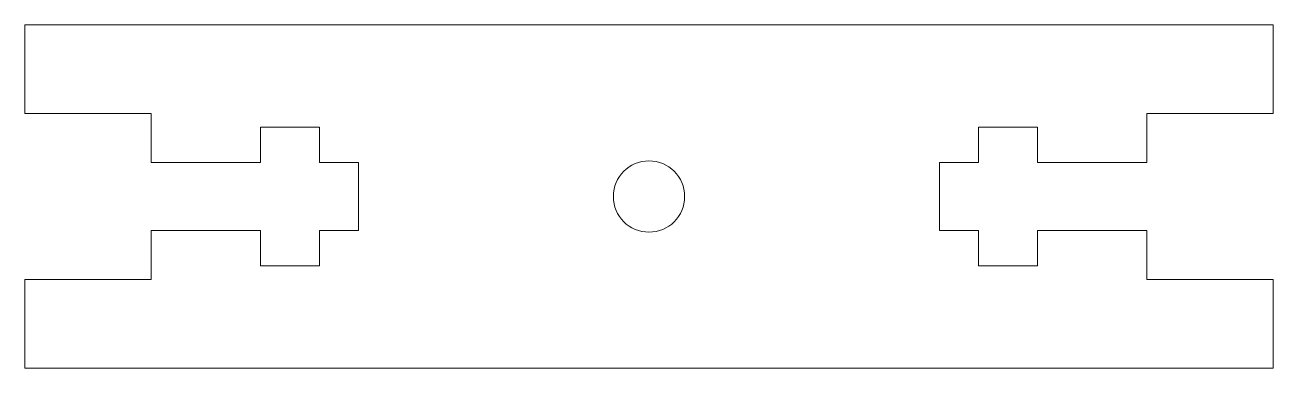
# Model space of a CAD drawing. Header units: millimetres. Extents: x 728.4 to 779.1, y -352.7 to -338.7.
import ezdxf

# ---------------------------------------------------------------- set-up
doc = ezdxf.new("R2010")
doc.units = ezdxf.units.MM

msp = doc.modelspace()

# ---------------------------------------------------------------- linework, layer by layer
at = {"color": 7, "linetype": 'Continuous', "lineweight": 15}
for p, q in [((728.356, -342.306), (728.356, -338.706)), ((728.356, -338.706), (779.117, -338.706)), ((779.117, -338.706), (779.117, -342.306)), ((733.486, -342.306), (728.356, -342.306)), ((733.486, -344.306), (733.486, -342.306)), ((779.117, -342.306), (773.986, -342.306)), ((773.986, -342.306), (773.986, -344.306)), ((740.34, -342.869), (737.939, -342.869)), ((737.939, -342.869), (737.939, -344.306)), ((740.34, -344.306), (740.34, -342.869)), ((769.533, -342.869), (767.133, -342.869)), ((767.133, -342.869), (767.133, -344.306)), ((769.533, -344.306), (769.533, -342.869)), ((737.939, -344.306), (733.486, -344.306)), ((741.927, -344.306), (740.34, -344.306)), ((741.927, -347.063), (741.927, -344.306)), ((767.133, -344.306), (765.545, -344.306)), ((765.545, -344.306), (765.545, -347.063)), ((773.986, -344.306), (769.533, -344.306)), ((733.486, -349.063), (733.486, -347.063)), ((733.486, -347.063), (737.939, -347.063)), ((737.939, -347.063), (737.939, -348.501)), ((740.34, -348.501), (740.34, -347.063)), ((740.34, -347.063), (741.927, -347.063)), ((765.545, -347.063), (767.133, -347.063)), ((767.133, -347.063), (767.133, -348.501)), ((769.533, -348.501), (769.533, -347.063)), ((769.533, -347.063), (773.986, -347.063)), ((773.986, -347.063), (773.986, -349.063)), ((737.939, -348.501), (740.34, -348.501)), ((767.133, -348.501), (769.533, -348.501)), ((728.356, -352.663), (728.356, -349.063)), ((728.356, -349.063), (733.486, -349.063)), ((773.986, -349.063), (779.117, -349.063)), ((779.117, -349.063), (779.117, -352.663)), ((779.117, -352.663), (728.356, -352.663))]:
    msp.add_line(p, q, dxfattribs=at)
msp.add_circle((753.736, -345.685), 1.45, dxfattribs=at)

doc.saveas('drawing.dxf')
